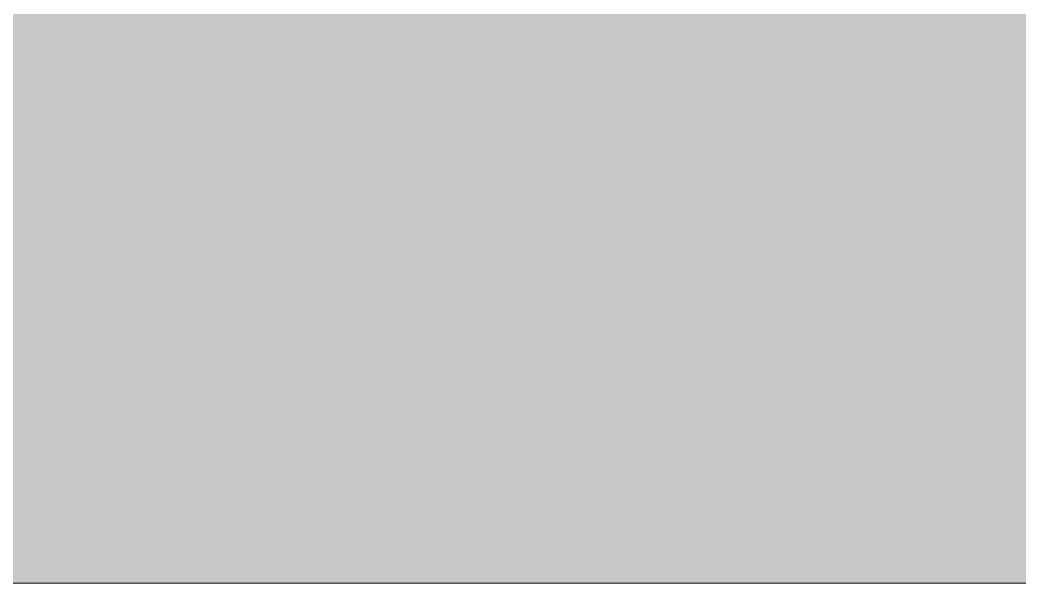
# Model space of a CAD drawing. Header units: metres. Extents: x 5 to 242, y -3 to 162.
# Drawn here: x 175.6802 to 175.9409, y 107.2142 to 107.3609 of the extents above; entities that cross this region are included whole.
import ezdxf

# ---------------------------------------------------------------- set-up
doc = ezdxf.new("R2010")
doc.units = ezdxf.units.M
doc.layers.add('1053_ARQ_BASE_MATADOURO_2_dwg', color=7, linetype='Continuous', lineweight=5, true_color=0x767676)
doc.layers.add('A-PISO', color=7, linetype='Continuous', lineweight=5)
doc.layers.add('A-WALL', color=7, linetype='Continuous', lineweight=9)

# ---------------------------------------------------------------- blocks, each defined once
blk = doc.blocks.new('1053_ARQ_BASE_MATADOURO_2_dwg-3637054-TÉRREO 1_20')
at = {"layer": 'A-PISO', "color": 253, "true_color": 0xaaaaaa, "flags": 128}
blk.add_lwpolyline([(143.43195, 74.02815), (159.53941, 74.02815), (159.53941, 74.27815), (143.43195, 74.27815)], dxfattribs=at)

msp = doc.modelspace()

# ---------------------------------------------------------------- hatches: boundary and pattern name
at = {"layer": 'A-WALL', "true_color": 0xffd4aa, "transparency": 33554483}
h = msp.add_hatch(color=41, dxfattribs=at)
h.paths.add_polyline_path([(166.2829, 107.21418), (169.35453, 107.21418), (169.35453, 107.43398), (168.11429, 107.44325), (168.11429, 107.45898), (166.2829, 107.46418)])
h.paths.add_polyline_path([(169.83072, 107.21418), (185.93817, 107.21418), (185.93817, 107.46418), (170.64829, 107.45273), (170.64829, 107.43398), (169.83072, 107.42894)])
h.paths.add_polyline_path([(185.90221, 107.42968), (185.88838, 107.45273), (185.90865, 107.45531), (185.90216, 107.43398)])
h.paths.add_polyline_path([(170.71429, 107.43398), (170.71429, 107.45898), (173.24829, 107.44972), (173.24829, 107.43398), (170.7731, 107.43398)])
h.paths.add_polyline_path([(173.31429, 107.43398), (173.31429, 107.45898), (175.86179, 107.44972), (175.86179, 107.43398), (173.32774, 107.43398)])
h.paths.add_polyline_path([(175.90009, 107.43398), (175.90079, 107.45898), (185.87868, 107.44972), (185.87868, 107.43398), (175.90079, 107.43398)])
h.paths.add_polyline_path([(166.7607, 107.43398), (166.7607, 107.45898), (168.04829, 107.44972), (168.04829, 107.43398), (166.94115, 107.43398)])

# ---------------------------------------------------------------- linework, layer by layer
at = {"layer": 'A-WALL', "color": 253, "true_color": 0xaaaaaa}
msp.add_line((169.83072, 107.21418), (185.93817, 107.21418), dxfattribs=at)

# ---------------------------------------------------------------- block references
at = {"layer": '1053_ARQ_BASE_MATADOURO_2_dwg', "color": 253, "true_color": 0xaaaaaa}
msp.add_blockref('1053_ARQ_BASE_MATADOURO_2_dwg-3637054-TÉRREO 1_20', (26.39877, 33.18603), dxfattribs=at)

doc.saveas('drawing.dxf')
